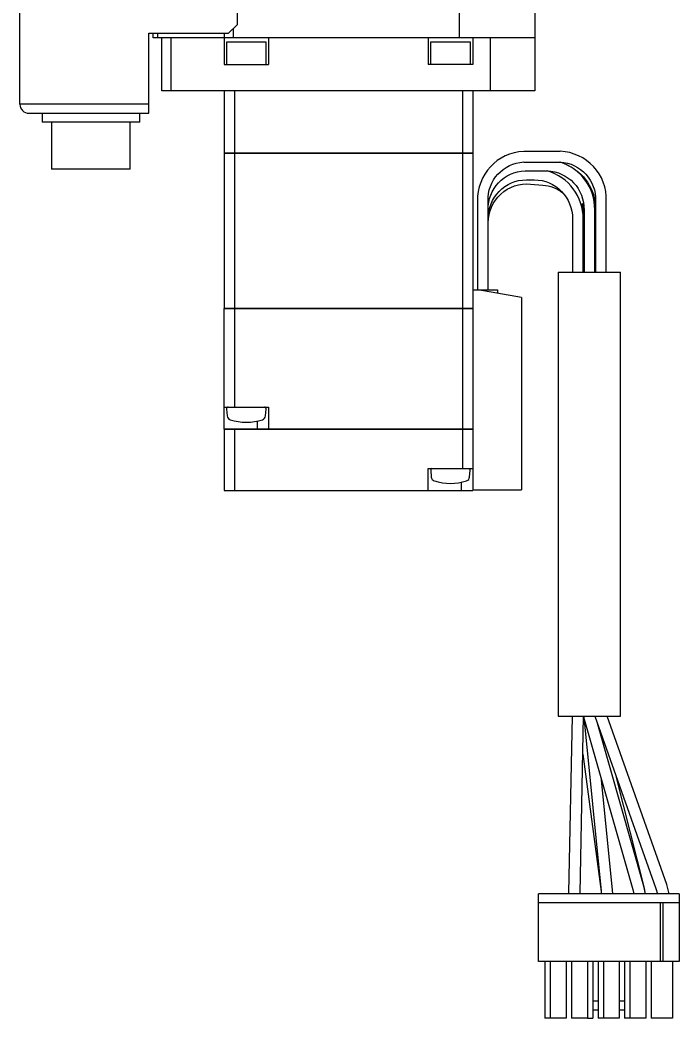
# Model space of a CAD drawing. Extents: x 0 to 1225, y -8 to 997.
# Drawn here: x 500.1 to 574.4, y 10 to 122.4 of the extents above; entities that cross this region are included whole.
import ezdxf

# ---------------------------------------------------------------- set-up
doc = ezdxf.new("R2010")
doc.units = 0
doc.header["$LTSCALE"] = 0.5
doc.layers.add('MSM_CONTINUOUS', color=7, linetype='CONTINUOUS')

msp = doc.modelspace()

# ---------------------------------------------------------------- linework, layer by layer
at = {"layer": 'MSM_CONTINUOUS'}
for p, q in [((558.11, 144.4), (558.11, 114.4)), ((500.11, 112.9), (500.11, 139.9)), ((524.61, 121.9), (524.61, 138.9)), ((549.61, 120.4), (549.61, 124.4)), ((523.61, 120.9), (524.61, 121.9)), ((524.11, 121.4), (524.11, 120.4)), ((514.61, 120.9), (523.61, 120.9)), ((514.61, 111.9), (514.61, 120.9)), ((515.11, 120.4), (515.11, 120.9)), ((558.11, 120.4), (515.11, 120.4)), ((515.61, 120.9), (515.61, 120.4)), ((516.11, 114.4), (516.11, 120.4)), ((517.11, 120.4), (517.11, 114.4)), ((523.11, 120.9), (523.11, 117.4)), ((528.11, 120.4), (528.11, 117.4)), ((546.11, 120.4), (546.11, 117.4)), ((551.11, 120.4), (551.11, 117.4)), ((553.11, 114.4), (553.11, 120.4)), ((527.86, 119.9), (523.36, 119.9)), ((523.36, 119.9), (523.36, 117.4)), ((527.86, 117.4), (527.86, 119.9)), ((550.86, 119.9), (546.36, 119.9)), ((546.36, 119.9), (546.36, 117.4)), ((550.86, 117.4), (550.86, 119.9)), ((523.11, 117.4), (528.11, 117.4)), ((551.11, 117.4), (546.11, 117.4)), ((558.11, 114.4), (516.11, 114.4)), ((523.11, 114.4), (523.11, 107.41)), ((524.26, 114.4), (524.26, 107.41)), ((549.95, 114.4), (549.95, 107.41)), ((551.11, 114.4), (551.11, 107.41)), ((514.61, 112.9), (500.11, 112.9)), ((501.11, 111.9), (514.61, 111.9)), ((502.61, 111.9), (502.61, 110.9)), ((513.61, 110.9), (513.61, 111.9)), ((513.61, 110.9), (502.61, 110.9)), ((503.68, 110.9), (503.68, 105.6)), ((512.53, 105.6), (512.53, 110.9)), ((523.11, 107.41), (551.11, 107.41)), ((523.11, 107.4), (523.11, 89.91)), ((551.11, 107.4), (523.11, 107.4)), ((523.12, 107.4), (523.12, 107.41)), ((524.26, 107.4), (524.26, 89.91)), ((524.27, 107.4), (524.27, 107.41)), ((549.95, 107.4), (549.95, 107.41)), ((549.95, 107.4), (549.95, 89.91)), ((551.1, 107.4), (551.1, 107.41)), ((551.11, 107.4), (551.11, 69.4)), ((560.96, 107.6), (556.86, 107.6)), ((556.86, 106.4), (560.96, 106.4)), ((560.95, 106.39), (560.92, 106.4)), ((512.53, 105.6), (503.68, 105.6)), ((557.02, 105.4), (559.5, 105.4)), ((557.17, 104.4), (558.05, 104.4)), ((557.62, 103.92), (559.01, 103.8)), ((551.66, 102), (551.66, 92)), ((552.86, 92), (552.86, 102)), ((563.5, 101.71), (563.5, 101.74)), ((563.5, 101.74), (563.51, 101.71)), ((563.56, 101), (563.5, 101.71)), ((563.51, 101.71), (563.66, 100.5)), ((564.96, 102), (564.96, 94)), ((566.16, 94), (566.16, 102)), ((563.56, 94), (563.56, 101)), ((563.66, 101), (563.66, 94)), ((564.86, 94), (564.86, 101)), ((552.86, 99.52), (552.86, 99.76)), ((562.36, 100), (562.36, 94)), ((560.76, 94), (567.76, 94)), ((560.76, 94), (560.76, 44)), ((567.76, 44), (567.76, 94)), ((551.11, 92), (553.91, 92)), ((556.61, 91.14), (551.71, 92)), ((553.91, 92), (553.91, 91.61)), ((556.61, 91.14), (556.61, 69.5)), ((523.11, 89.91), (551.11, 89.91)), ((551.11, 89.9), (523.11, 89.9)), ((523.11, 76.3), (523.11, 89.9)), ((523.12, 89.9), (523.12, 89.91)), ((524.26, 89.9), (524.26, 78.8)), ((524.27, 89.9), (524.27, 89.91)), ((549.95, 89.9), (549.95, 89.91)), ((549.95, 89.9), (549.95, 76.3)), ((551.1, 89.9), (551.1, 89.91)), ((523.11, 78.8), (528.11, 78.8)), ((528.11, 78.8), (528.11, 76.3)), ((523.38, 78.58), (523.45, 77.81)), ((527.77, 77.81), (527.84, 78.58)), ((526.86, 76.3), (526.86, 77.23)), ((551.11, 76.3), (523.11, 76.3)), ((523.11, 76.29), (523.11, 69.4)), ((551.11, 76.29), (523.11, 76.29)), ((523.12, 76.3), (523.12, 76.29)), ((524.26, 76.29), (524.26, 69.4)), ((524.27, 76.3), (524.27, 76.29)), ((549.95, 76.3), (549.95, 76.29)), ((549.95, 76.29), (549.95, 71.9)), ((551.1, 76.3), (551.1, 76.29)), ((546.11, 71.9), (551.11, 71.9)), ((546.11, 69.4), (546.11, 71.9)), ((546.38, 71.69), (546.45, 70.92)), ((550.77, 70.92), (550.84, 71.69)), ((549.86, 69.4), (549.86, 70.34)), ((523.11, 69.4), (551.11, 69.4)), ((551.11, 69.5), (556.61, 69.5)), ((560.76, 44), (567.76, 44)), ((562.31, 44), (561.91, 24.11)), ((563.21, 24.08), (563.61, 44)), ((563.61, 43.91), (569.14, 24.49)), ((563.62, 43.88), (565.58, 24.28)), ((564.87, 44), (571.76, 24.6)), ((572.98, 25.03), (566.25, 44)), ((570.39, 24.85), (565.2, 43.06)), ((563.52, 39.7), (565.57, 24.24)), ((566.87, 24.41), (565.63, 36.82)), ((570.44, 24.76), (567.33, 37.07)), ((570.57, 24), (570.39, 24.85)), ((570.57, 24), (570.44, 24.76)), ((573.24, 24), (572.98, 25.03)), ((574.36, 24), (558.51, 24)), ((558.51, 16.35), (558.51, 24)), ((561.91, 24.11), (561.91, 24)), ((563.21, 24), (563.21, 24.15)), ((563.21, 24), (563.21, 24.08)), ((565.58, 24.28), (565.6, 24)), ((566.9, 24), (566.87, 24.41)), ((569.14, 24.49), (569.25, 24)), ((571.75, 24.6), (571.92, 24)), ((571.76, 24.6), (571.92, 24)), ((574.36, 24), (574.36, 16.35)), ((574.36, 22.98), (558.51, 22.98)), ((572.28, 16.35), (572.28, 22.98)), ((572.58, 16.35), (572.58, 22.98)), ((574.36, 16.35), (558.51, 16.35)), ((559.23, 16.35), (559.23, 10)), ((559.83, 16.35), (559.83, 10)), ((561.63, 16.35), (561.63, 10)), ((562.23, 16.35), (562.23, 10)), ((564.03, 16.35), (564.03, 10)), ((564.63, 16.35), (564.63, 10)), ((565.23, 16.35), (565.23, 10)), ((565.83, 16.35), (565.83, 10)), ((567.63, 16.35), (567.63, 10)), ((568.23, 16.35), (568.23, 10)), ((568.83, 16.35), (568.83, 10)), ((570.63, 16.35), (570.63, 10)), ((571.23, 16.35), (571.23, 10)), ((573.63, 16.35), (573.63, 10)), ((565.23, 11.89), (564.63, 11.89)), ((568.23, 11.89), (567.63, 11.89)), ((565.23, 10.89), (564.63, 10.89)), ((568.23, 10.89), (567.63, 10.89)), ((559.83, 10), (559.23, 10)), ((561.63, 10), (559.83, 10)), ((564.03, 10), (562.23, 10)), ((564.03, 10), (564.63, 10)), ((565.83, 10), (565.23, 10)), ((567.63, 10), (565.83, 10)), ((568.83, 10), (568.23, 10)), ((570.63, 10), (568.83, 10)), ((573.63, 10), (571.23, 10))]:
    msp.add_line(p, q, dxfattribs=at)
for centre, radius, start, end in [((501.11, 112.9), 1, 180, 270), ((557.07, 102.19), 5.41, 92.1863, 182.0343), ((560.76, 102.2), 5.41, 357.9067, 87.8727), ((559.29, 101.08), 5.57, 359.2277, 72.6191), ((557.97, 100.03), 5.59, 359.7079, 74.0346), ((523.58, 78.6), 0.2, 90, 185), ((527.64, 78.6), 0.2, 355, 90), ((523.94, 77.86), 0.5, 185, 252.3708), ((527.27, 77.86), 0.5, 287.6292, 355), ((525.61, 83.1), 6, 252.3708, 287.6292), ((546.58, 71.71), 0.2, 108.1949, 185), ((546.94, 70.97), 0.5, 185, 252.3708), ((550.27, 70.97), 0.5, 287.6292, 355), ((550.64, 71.71), 0.2, 355, 71.8051), ((548.61, 76.21), 6, 252.3708, 287.6292)]:
    msp.add_arc(centre, radius, start, end, dxfattribs=at)
at = {"layer": 'MSM_CONTINUOUS', "extrusion": (0, 0, -1)}
for centre, radius, start, end in [((-557.07, 102.19), 4.22, 357.4296, 87.1458), ((-560.74, 102.18), 4.22, 92.931, 182.4936), ((-559.51, 101.11), 5.45, 113.9954, 178.8909), ((-557.14, 101.12), 4.29, 358.4433, 88.358), ((-559.37, 101.11), 4.29, 91.6879, 181.5108), ((-557.21, 100.04), 4.36, 359.4143, 89.4108), ((-557.25, 99.55), 4.39, 359.8692, 94.9179), ((-558, 100.04), 4.36, 90.6063, 180.5686), ((-558.63, 99.45), 4.37, 95.0458, 127.0419)]:
    msp.add_arc(centre, radius, start, end, dxfattribs=at)

doc.saveas('drawing.dxf')
